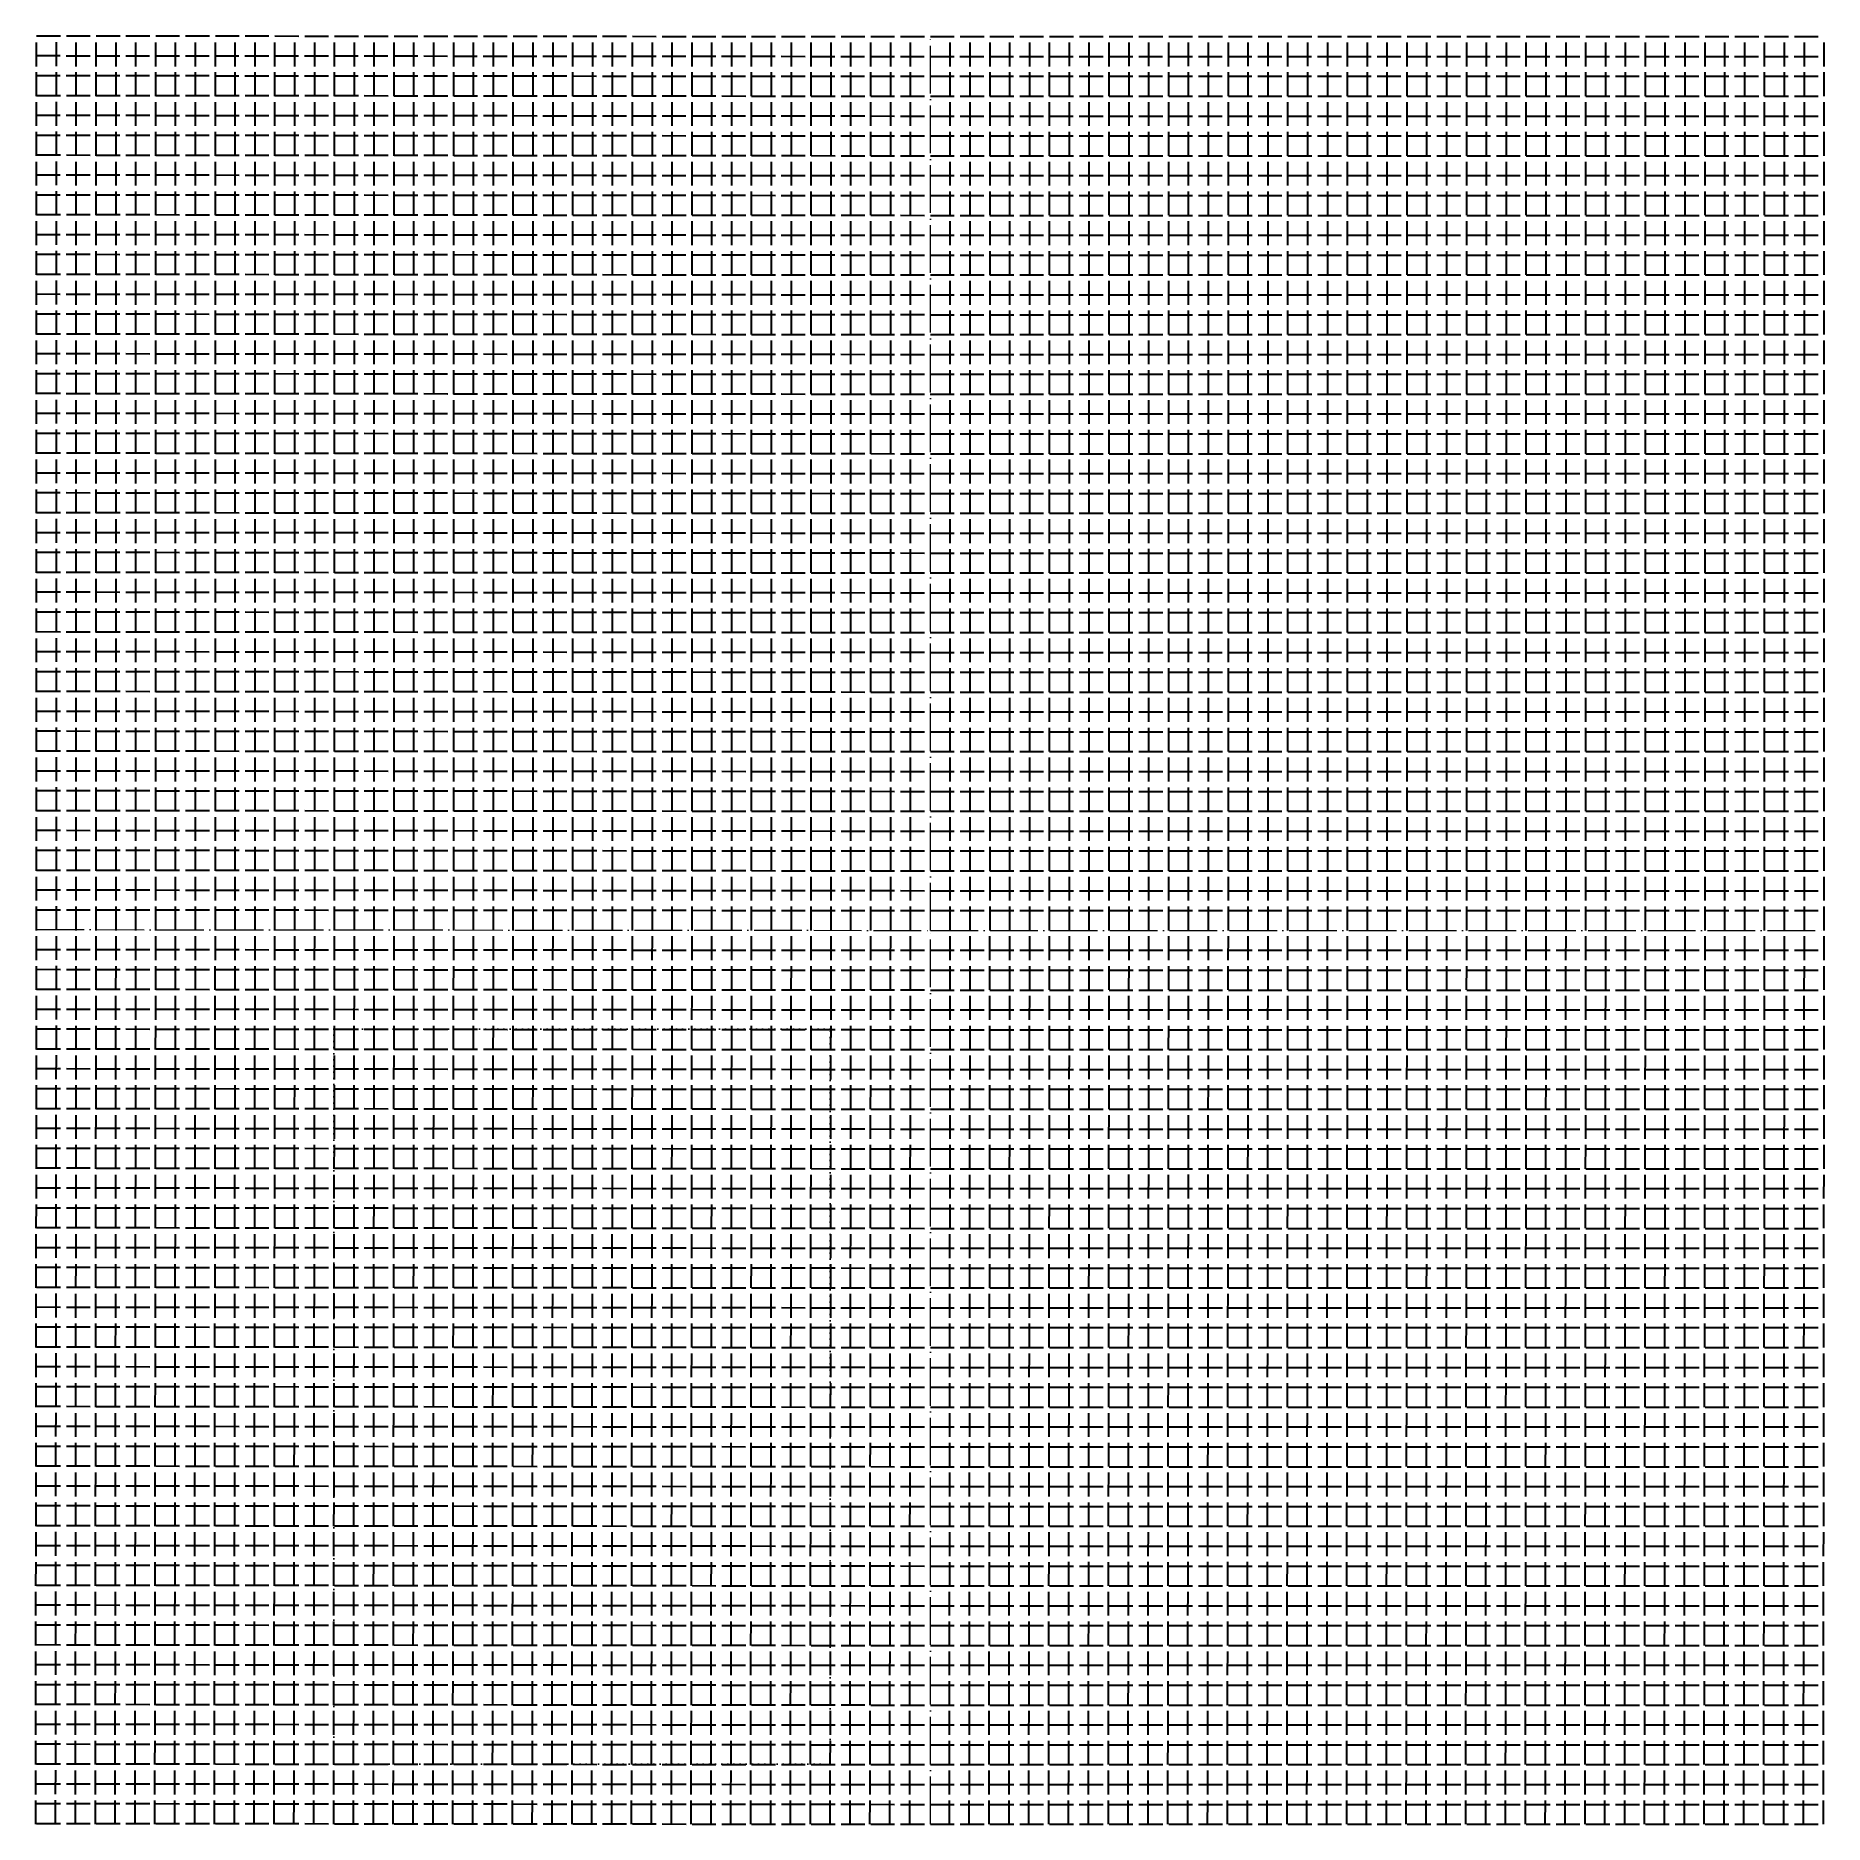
# Model space of a CAD drawing. Header units: millimetres. Extents: x 150 to 1051, y 0 to 900.
import ezdxf

# ---------------------------------------------------------------- set-up
doc = ezdxf.new("R2010")
doc.units = ezdxf.units.MM
for name, pattern in [('ACAD_ISO02W100', [15, 12, -3]), ('ACAD_ISO04W100', [30, 24, -3, 0, -3]), ('ACAD_ISO07W100', [3, 0, -3])]:
    doc.linetypes.add(name, pattern=pattern)
doc.layers.add('construcion oculta', color=40, linetype='ACAD_ISO07W100')
doc.layers.add('Ejes.', color=86, linetype='ACAD_ISO04W100', lineweight=9)
doc.layers.add('Ocultas', color=150, linetype='ACAD_ISO02W100', lineweight=30)

msp = doc.modelspace()

# ---------------------------------------------------------------- linework, layer by layer
at = {"layer": 'construcion oculta'}
for p, q in [((550.47, 399.82), (300.47, 399.82)), ((300.47, 399.82), (300.47, 29.82)), ((550.47, 29.82), (550.47, 399.82)), ((300.47, 29.82), (550.47, 29.82))]:
    msp.add_line(p, q, dxfattribs=at)
at = {"layer": 'Ejes.'}
for p, q in [((600.86, 449.54), (600.84, 899.54)), ((150.86, 449.95), (600.86, 449.54)), ((600.84, -0.45), (600.86, 449.54)), ((600.86, 449.54), (1050.86, 449.54))]:
    msp.add_line(p, q, dxfattribs=at)
at = {"layer": 'Ocultas'}
for p, q in [((150.85, 899.95), (600.85, 899.54)), ((150.86, 449.56), (150.86, 899.56)), ((160.86, 449.69), (160.86, 899.69)), ((170.86, 449.56), (170.86, 899.56)), ((180.86, 449.56), (180.86, 899.56)), ((190.86, 449.56), (190.86, 899.56)), ((200.86, 449.56), (200.86, 899.56)), ((210.86, 449.56), (210.86, 899.56)), ((220.86, 449.56), (220.86, 899.56)), ((230.86, 449.56), (230.86, 899.56)), ((240.86, 449.56), (240.86, 899.56)), ((250.86, 449.56), (250.86, 899.56)), ((260.86, 449.56), (260.86, 899.56)), ((270.86, 449.56), (270.86, 899.56)), ((280.86, 449.56), (280.86, 899.56)), ((290.86, 449.56), (290.86, 899.56)), ((300.86, 449.56), (300.86, 899.56)), ((310.86, 449.56), (310.86, 899.56)), ((320.86, 449.56), (320.86, 899.56)), ((330.86, 449.56), (330.86, 899.56)), ((340.86, 449.56), (340.86, 899.56)), ((350.86, 449.56), (350.86, 899.56)), ((360.86, 449.56), (360.86, 899.56)), ((370.86, 449.56), (370.86, 899.56)), ((380.86, 449.56), (380.86, 899.56)), ((390.86, 449.56), (390.86, 899.56)), ((400.86, 449.56), (400.86, 899.56)), ((410.86, 449.56), (410.86, 899.56)), ((420.86, 449.56), (420.86, 899.56)), ((430.86, 449.56), (430.86, 899.56)), ((440.86, 449.56), (440.86, 899.56)), ((450.86, 449.56), (450.86, 899.56)), ((460.86, 449.56), (460.86, 899.56)), ((470.86, 449.56), (470.86, 899.56)), ((480.86, 449.56), (480.86, 899.56)), ((490.86, 449.56), (490.86, 899.56)), ((500.86, 449.56), (500.86, 899.56)), ((510.86, 449.56), (510.86, 899.56)), ((510.86, 449.56), (510.86, 899.56)), ((520.86, 449.56), (520.86, 899.56)), ((530.86, 449.56), (530.86, 899.56)), ((540.86, 449.56), (540.86, 899.56)), ((550.86, 449.56), (550.86, 899.56)), ((560.86, 449.56), (560.86, 899.56)), ((570.86, 449.56), (570.86, 899.56)), ((580.86, 449.56), (580.86, 899.56)), ((590.86, 449.56), (590.86, 899.56)), ((600.85, 899.54), (1050.85, 899.54)), ((610.86, 449.56), (610.86, 899.56)), ((620.86, 449.56), (620.86, 899.56)), ((630.86, 449.56), (630.86, 899.56)), ((640.86, 449.56), (640.86, 899.56)), ((650.86, 449.56), (650.86, 899.56)), ((660.86, 449.56), (660.86, 899.56)), ((670.86, 449.57), (670.86, 899.57)), ((680.86, 449.57), (680.86, 899.57)), ((690.86, 449.56), (690.86, 899.56)), ((700.86, 449.57), (700.86, 899.57)), ((710.86, 449.57), (710.86, 899.57)), ((720.86, 449.56), (720.86, 899.56)), ((730.86, 449.57), (730.86, 899.57)), ((740.86, 449.57), (740.86, 899.57)), ((750.86, 449.57), (750.86, 899.57)), ((750.86, 449.56), (750.86, 899.56)), ((760.86, 449.57), (760.86, 899.57)), ((770.86, 449.57), (770.86, 899.57)), ((780.86, 449.56), (780.86, 899.56)), ((790.86, 449.57), (790.86, 899.57)), ((800.86, 449.57), (800.86, 899.57)), ((810.86, 449.56), (810.86, 899.56)), ((820.86, 449.56), (820.86, 899.56)), ((830.86, 449.56), (830.86, 899.56)), ((840.86, 449.56), (840.86, 899.56)), ((840.86, 449.56), (840.86, 899.56)), ((850.86, 449.56), (850.86, 899.56)), ((860.86, 449.56), (860.86, 899.56)), ((870.86, 449.56), (870.86, 899.56)), ((880.86, 449.56), (880.86, 899.56)), ((890.86, 449.56), (890.86, 899.56)), ((900.86, 449.56), (900.86, 899.56)), ((910.86, 449.56), (910.86, 899.56)), ((920.86, 449.56), (920.86, 899.56)), ((930.86, 449.56), (930.86, 899.56)), ((940.86, 449.56), (940.86, 899.56)), ((950.86, 449.56), (950.86, 899.56)), ((960.86, 449.56), (960.86, 899.56)), ((970.86, 449.56), (970.86, 899.56)), ((980.86, 449.56), (980.86, 899.56)), ((990.86, 449.56), (990.86, 899.56)), ((1000.86, 449.56), (1000.86, 899.56)), ((1010.86, 449.56), (1010.86, 899.56)), ((1020.86, 449.56), (1020.86, 899.56)), ((1030.86, 449.56), (1030.86, 899.56)), ((1040.86, 449.56), (1040.86, 899.56)), ((1050.86, 449.56), (1050.86, 899.56)), ((150.75, 889.95), (600.75, 889.54)), ((600.75, 889.54), (1050.75, 889.54)), ((150.75, 879.95), (600.75, 879.54)), ((600.75, 879.54), (1050.75, 879.54)), ((150.85, 869.95), (600.85, 869.54)), ((600.85, 869.54), (1050.85, 869.54)), ((150.8, 859.95), (600.8, 859.54)), ((600.8, 859.54), (1050.8, 859.54)), ((150.8, 849.95), (600.8, 849.54)), ((600.8, 849.54), (1050.8, 849.54)), ((150.85, 839.95), (600.85, 839.54)), ((600.85, 839.54), (1050.85, 839.54)), ((150.8, 829.95), (600.8, 829.54)), ((600.8, 829.54), (1050.8, 829.54)), ((150.8, 819.95), (600.8, 819.54)), ((600.8, 819.54), (1050.8, 819.54)), ((150.85, 809.95), (600.85, 809.54)), ((600.85, 809.54), (1050.85, 809.54)), ((150.8, 799.95), (600.8, 799.54)), ((600.8, 799.54), (1050.8, 799.54)), ((150.8, 789.95), (600.8, 789.54)), ((600.8, 789.54), (1050.8, 789.54)), ((150.85, 779.95), (600.85, 779.54)), ((600.85, 779.54), (1050.85, 779.54)), ((150.8, 769.95), (600.8, 769.54)), ((600.8, 769.54), (1050.8, 769.54)), ((150.8, 759.95), (600.8, 759.54)), ((600.8, 759.54), (1050.8, 759.54)), ((150.85, 749.95), (600.85, 749.54)), ((600.85, 749.54), (1050.85, 749.54)), ((150.8, 739.95), (600.8, 739.54)), ((600.8, 739.54), (1050.8, 739.54)), ((150.8, 729.95), (600.8, 729.54)), ((600.8, 729.54), (1050.8, 729.54)), ((150.8, 719.95), (600.8, 719.54)), ((150.85, 719.95), (600.85, 719.54)), ((600.8, 719.54), (1050.8, 719.54)), ((600.85, 719.54), (1050.85, 719.54)), ((150.8, 709.95), (600.8, 709.54)), ((600.8, 709.54), (1050.8, 709.54)), ((150.8, 699.95), (600.8, 699.54)), ((600.8, 699.54), (1050.8, 699.54)), ((150.85, 689.95), (600.85, 689.54)), ((600.85, 689.54), (1050.85, 689.54)), ((150.79, 679.95), (600.79, 679.54)), ((600.79, 679.54), (1050.79, 679.54)), ((150.8, 669.95), (600.8, 669.54)), ((600.8, 669.54), (1050.8, 669.54)), ((150.79, 659.95), (600.79, 659.54)), ((150.85, 659.95), (600.85, 659.54)), ((600.79, 659.54), (1050.79, 659.54)), ((600.85, 659.54), (1050.85, 659.54)), ((150.8, 649.95), (600.8, 649.54)), ((600.8, 649.54), (1050.8, 649.54)), ((150.8, 639.95), (600.8, 639.54)), ((600.8, 639.54), (1050.8, 639.54)), ((150.8, 629.95), (600.8, 629.54)), ((150.85, 629.95), (600.85, 629.54)), ((600.8, 629.54), (1050.8, 629.54)), ((600.85, 629.54), (1050.85, 629.54)), ((150.81, 619.95), (600.81, 619.54)), ((600.81, 619.54), (1050.81, 619.54)), ((150.81, 609.95), (600.81, 609.54)), ((600.81, 609.54), (1050.81, 609.54)), ((150.81, 599.95), (600.81, 599.54)), ((150.85, 599.95), (600.85, 599.54)), ((600.81, 599.54), (1050.81, 599.54)), ((600.85, 599.54), (1050.85, 599.54)), ((150.82, 589.95), (600.82, 589.54)), ((600.82, 589.54), (1050.82, 589.54)), ((150.82, 579.95), (600.82, 579.54)), ((150.84, 579.95), (600.84, 579.54)), ((600.82, 579.54), (1050.82, 579.54)), ((600.84, 579.54), (1050.84, 579.54)), ((150.85, 569.95), (600.85, 569.54)), ((600.85, 569.54), (1050.85, 569.54)), ((150.84, 559.95), (600.84, 559.54)), ((600.84, 559.54), (1050.84, 559.54)), ((150.84, 549.95), (600.84, 549.54)), ((600.84, 549.54), (1050.84, 549.54)), ((150.85, 539.95), (600.85, 539.54)), ((600.85, 539.54), (1050.85, 539.54)), ((150.85, 529.95), (600.85, 529.54)), ((600.85, 529.54), (1050.85, 529.54)), ((150.85, 519.95), (600.85, 519.54)), ((600.85, 519.54), (1050.85, 519.54)), ((150.85, 509.95), (600.85, 509.54)), ((600.85, 509.54), (1050.85, 509.54)), ((150.85, 499.95), (600.85, 499.54)), ((600.85, 499.54), (1050.85, 499.54)), ((150.85, 489.95), (600.85, 489.54)), ((600.85, 489.54), (1050.85, 489.54)), ((150.85, 479.95), (600.85, 479.54)), ((600.85, 479.54), (1050.85, 479.54)), ((150.85, 469.95), (600.85, 469.54)), ((600.85, 469.54), (1050.85, 469.54)), ((150.85, 459.95), (600.85, 459.54)), ((600.85, 459.54), (1050.85, 459.54)), ((150.44, -0.44), (150.86, 449.56)), ((160.44, -0.31), (160.86, 449.69)), ((170.44, -0.44), (170.86, 449.56)), ((180.44, -0.44), (180.86, 449.56)), ((190.44, -0.44), (190.86, 449.56)), ((200.44, -0.44), (200.86, 449.56)), ((210.44, -0.44), (210.86, 449.56)), ((220.44, -0.44), (220.86, 449.56)), ((230.44, -0.44), (230.86, 449.56)), ((240.44, -0.44), (240.86, 449.56)), ((250.44, -0.44), (250.86, 449.56)), ((260.44, -0.44), (260.86, 449.56)), ((270.44, -0.44), (270.86, 449.56)), ((280.44, -0.44), (280.86, 449.56)), ((290.44, -0.44), (290.86, 449.56)), ((300.44, -0.44), (300.86, 449.56)), ((310.44, -0.44), (310.86, 449.56)), ((320.44, -0.44), (320.86, 449.56)), ((330.44, -0.44), (330.86, 449.56)), ((340.44, -0.44), (340.86, 449.56)), ((350.44, -0.44), (350.86, 449.56)), ((360.44, -0.44), (360.86, 449.56)), ((370.44, -0.44), (370.86, 449.56)), ((380.44, -0.44), (380.86, 449.56)), ((390.44, -0.44), (390.86, 449.56)), ((400.44, -0.44), (400.86, 449.56)), ((410.44, -0.44), (410.86, 449.56)), ((420.44, -0.44), (420.86, 449.56)), ((430.44, -0.44), (430.86, 449.56)), ((440.44, -0.44), (440.86, 449.56)), ((450.44, -0.44), (450.86, 449.56)), ((460.44, -0.44), (460.86, 449.56)), ((470.44, -0.44), (470.86, 449.56)), ((480.44, -0.44), (480.86, 449.56)), ((490.44, -0.44), (490.86, 449.56)), ((500.44, -0.44), (500.86, 449.56)), ((510.44, -0.44), (510.86, 449.56)), ((510.44, -0.44), (510.86, 449.56)), ((520.44, -0.44), (520.86, 449.56)), ((530.44, -0.44), (530.86, 449.56)), ((540.44, -0.44), (540.86, 449.56)), ((550.44, -0.44), (550.86, 449.56)), ((560.44, -0.44), (560.86, 449.56)), ((570.44, -0.44), (570.86, 449.56)), ((580.44, -0.44), (580.86, 449.56)), ((590.44, -0.44), (590.86, 449.56)), ((610.44, -0.44), (610.86, 449.56)), ((620.44, -0.44), (620.86, 449.56)), ((630.44, -0.44), (630.86, 449.56)), ((640.44, -0.44), (640.86, 449.56)), ((650.44, -0.44), (650.86, 449.56)), ((660.44, -0.44), (660.86, 449.56)), ((670.44, -0.43), (670.86, 449.57)), ((680.44, -0.43), (680.86, 449.57)), ((690.44, -0.44), (690.86, 449.56)), ((700.44, -0.43), (700.86, 449.57)), ((710.44, -0.43), (710.86, 449.57)), ((720.44, -0.44), (720.86, 449.56)), ((730.44, -0.43), (730.86, 449.57)), ((740.44, -0.43), (740.86, 449.57)), ((750.44, -0.43), (750.86, 449.57)), ((750.44, -0.44), (750.86, 449.56)), ((760.44, -0.43), (760.86, 449.57)), ((770.44, -0.43), (770.86, 449.57)), ((780.44, -0.44), (780.86, 449.56)), ((790.44, -0.43), (790.86, 449.57)), ((800.44, -0.43), (800.86, 449.57)), ((810.44, -0.44), (810.86, 449.56)), ((820.44, -0.44), (820.86, 449.56)), ((830.44, -0.44), (830.86, 449.56)), ((840.44, -0.44), (840.86, 449.56)), ((840.44, -0.44), (840.86, 449.56)), ((850.44, -0.44), (850.86, 449.56)), ((860.44, -0.44), (860.86, 449.56)), ((870.44, -0.44), (870.86, 449.56)), ((880.44, -0.44), (880.86, 449.56)), ((890.44, -0.44), (890.86, 449.56)), ((900.44, -0.44), (900.86, 449.56)), ((910.44, -0.44), (910.86, 449.56)), ((920.44, -0.44), (920.86, 449.56)), ((930.44, -0.44), (930.86, 449.56)), ((940.44, -0.44), (940.86, 449.56)), ((950.44, -0.44), (950.86, 449.56)), ((960.44, -0.44), (960.86, 449.56)), ((970.44, -0.44), (970.86, 449.56)), ((980.44, -0.44), (980.86, 449.56)), ((990.44, -0.44), (990.86, 449.56)), ((1000.44, -0.44), (1000.86, 449.56)), ((1010.44, -0.44), (1010.86, 449.56)), ((1020.44, -0.44), (1020.86, 449.56)), ((1030.44, -0.44), (1030.86, 449.56)), ((1040.44, -0.44), (1040.86, 449.56)), ((1050.44, -0.44), (1050.86, 449.56)), ((150.86, 439.95), (600.86, 439.54)), ((600.86, 439.54), (1050.86, 439.54)), ((150.86, 429.95), (600.86, 429.54)), ((600.86, 429.54), (1050.86, 429.54)), ((150.85, 419.95), (600.85, 419.54)), ((600.85, 419.54), (1050.85, 419.54)), ((150.86, 409.95), (600.86, 409.54)), ((600.86, 409.54), (1050.86, 409.54)), ((150.85, 399.95), (600.85, 399.54)), ((150.86, 399.95), (600.86, 399.54)), ((600.85, 399.54), (1050.85, 399.54)), ((600.86, 399.54), (1050.86, 399.54)), ((150.85, 389.95), (600.85, 389.54)), ((600.85, 389.54), (1050.85, 389.54)), ((150.85, 379.95), (600.85, 379.54)), ((600.85, 379.54), (1050.85, 379.54)), ((150.85, 369.95), (600.85, 369.54)), ((600.85, 369.54), (1050.85, 369.54)), ((150.85, 359.95), (600.85, 359.54)), ((600.85, 359.54), (1050.85, 359.54)), ((150.85, 349.95), (600.85, 349.54)), ((600.85, 349.54), (1050.85, 349.54)), ((150.85, 339.95), (600.85, 339.54)), ((600.85, 339.54), (1050.85, 339.54)), ((150.85, 329.95), (600.85, 329.54)), ((600.85, 329.54), (1050.85, 329.54)), ((150.85, 319.95), (600.85, 319.54)), ((600.85, 319.54), (1050.85, 319.54)), ((150.85, 309.95), (600.85, 309.54)), ((600.85, 309.54), (1050.85, 309.54)), ((150.85, 299.95), (600.85, 299.54)), ((600.85, 299.54), (1050.85, 299.54)), ((150.85, 289.95), (600.85, 289.54)), ((600.85, 289.54), (1050.85, 289.54)), ((150.85, 279.95), (600.85, 279.54)), ((600.85, 279.54), (1050.85, 279.54)), ((150.85, 269.95), (600.85, 269.54)), ((600.85, 269.54), (1050.85, 269.54)), ((150.84, 259.95), (600.84, 259.54)), ((600.84, 259.54), (1050.84, 259.54)), ((150.84, 249.95), (600.84, 249.54)), ((600.84, 249.54), (1050.84, 249.54)), ((150.85, 239.95), (600.85, 239.54)), ((600.85, 239.54), (1050.85, 239.54)), ((150.84, 229.95), (600.84, 229.54)), ((600.84, 229.54), (1050.84, 229.54)), ((150.84, 219.95), (600.84, 219.54)), ((600.84, 219.54), (1050.84, 219.54)), ((150.85, 209.95), (600.85, 209.54)), ((600.85, 209.54), (1050.85, 209.54)), ((150.84, 199.95), (600.84, 199.54)), ((600.84, 199.54), (1050.84, 199.54)), ((150.84, 189.95), (600.84, 189.54)), ((600.84, 189.54), (1050.84, 189.54)), ((150.85, 179.95), (600.85, 179.54)), ((600.85, 179.54), (1050.85, 179.54)), ((150.84, 169.95), (600.84, 169.54)), ((600.84, 169.54), (1050.84, 169.54)), ((150.84, 159.95), (600.84, 159.54)), ((600.84, 159.54), (1050.84, 159.54)), ((150.85, 149.95), (600.85, 149.54)), ((600.85, 149.54), (1050.85, 149.54)), ((150.84, 139.95), (600.84, 139.54)), ((600.84, 139.54), (1050.84, 139.54)), ((150.84, 129.95), (600.84, 129.54)), ((600.84, 129.54), (1050.84, 129.54)), ((150.85, 119.95), (600.85, 119.54)), ((600.85, 119.54), (1050.85, 119.54)), ((150.84, 109.95), (600.84, 109.54)), ((600.84, 109.54), (1050.84, 109.54)), ((150.84, 99.95), (600.84, 99.54)), ((600.84, 99.54), (1050.84, 99.54)), ((150.85, 89.95), (600.85, 89.54)), ((600.85, 89.54), (1050.85, 89.54)), ((150.84, 79.95), (600.84, 79.54)), ((600.84, 79.54), (1050.84, 79.54)), ((150.84, 69.95), (600.84, 69.54)), ((600.84, 69.54), (1050.84, 69.54)), ((150.85, 59.95), (600.85, 59.54)), ((600.85, 59.54), (1050.85, 59.54)), ((150.84, 49.95), (600.84, 49.54)), ((600.84, 49.54), (1050.84, 49.54)), ((150.83, 39.95), (600.83, 39.54)), ((600.83, 39.54), (1050.83, 39.54)), ((150.85, 29.95), (600.85, 29.54)), ((600.85, 29.54), (1050.85, 29.54)), ((150.83, 19.95), (600.83, 19.54)), ((600.83, 19.54), (1050.83, 19.54)), ((150.83, 9.95), (600.83, 9.54)), ((600.83, 9.54), (1050.83, 9.54)), ((150.85, -0.05), (600.85, -0.46)), ((600.85, -0.46), (1050.85, -0.46))]:
    msp.add_line(p, q, dxfattribs=at)

doc.saveas('drawing.dxf')
